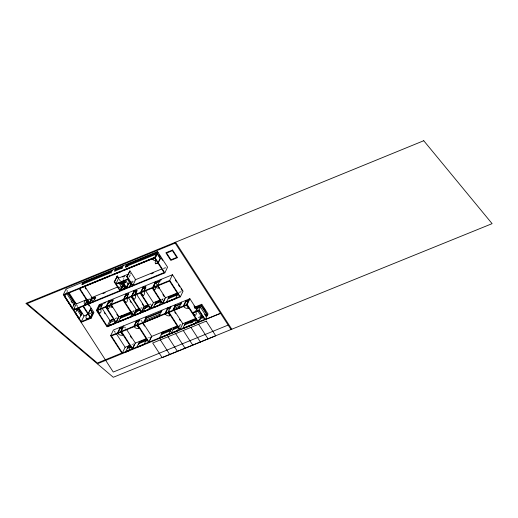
<?xml version="1.0" encoding="UTF-8"?>
<svg xmlns="http://www.w3.org/2000/svg" width="518" height="518" viewBox="0 0 518 518"><rect width="100%" height="100%" fill="white"/><g stroke="black" fill="none" stroke-linecap="round" stroke-linejoin="round"><path stroke-width="0.39" stroke-dasharray="2.59 1.94" d="M66.343 292.825L67.716 290.734L67.256 290.922M123.096 279.675L124.119 277.531M128.742 277.383L130.795 273.103M129.37 277.104L130.737 274.255M132.381 281.539L131.831 282.679L133.21 282.116M132.614 312.762L133.527 310.858L133.812 311.299M179.299 326.67L180.206 324.767L180.491 325.207L179.131 325.764M179.578 327.111L180.128 325.971L179.843 325.531M200.712 316.388L197.882 317.54L197.798 318.745M129.623 274.139L131.08 273.543M89.556 298.491L90.883 297.947M130.031 281.947L135.153 279.849M163.112 268.421L166.084 267.204M163.824 268.68L166.071 267.761M132.239 281.96L133.612 281.397M114.938 318.46L117.003 317.612L117.288 318.052M132.084 311.447L135.25 310.152M140.792 307.886L142.172 307.323M149.365 304.383L150.738 303.82M160.93 299.65L164.355 298.251M178.509 292.463L181.06 291.42M115.223 318.9L116.634 318.376M140.391 308.605L141.809 308.087M149.65 304.824L151.062 304.299M179.513 292.612L181.65 291.738M134.246 343.563L131.553 344.664L131.837 345.105L133.307 344.502M147.721 338.053L149.857 337.179M178.846 325.323L182.349 323.892M200.796 316.906L198.167 317.981L197.882 317.54M119.399 279.111L120.623 281.009M119.108 279.565L119.982 280.918M141.174 320.046L142.444 322.008M140.715 320.234L141.563 321.542M133.165 311.616L133.443 312.056M124.806 326.735L125.647 328.049M124.346 326.923L125.188 328.231M114.549 330.931L115.397 332.239M113.811 330.685L115.1 332.673M76.897 304.947L77.642 306.093M66.026 289.012L68.098 292.223M76.437 305.134L77.551 306.85M162.289 299.1L162.212 300.298L162.289 299.1"/><path stroke-width="0.78" d="M120.331 290.494L126.146 288.118L122.073 281.811L116.259 284.188L120.331 290.494L123.064 284.79L121.439 282.226L119.121 283.048M125.408 282.278C121.633 280.27 127.687 284.919 124.67 281.086A1.023 0.842 25.6 0 0 124.437 281.125L124.229 280.931M228.147 325.071L113.261 372.053L63.293 294.716L66.026 289.012L157.524 251.599L167.573 267.152L164.841 272.856L73.336 310.269M82.381 284.414L83.294 282.511M73.653 305.128L74.935 303.231L68.195 292.799M73.511 309.641L88.811 303.386L79.332 288.714L64.031 294.969L73.511 309.641L76.243 303.936L86.862 299.592M74.482 308.657L73.796 310.081L81.287 321.665L90.462 317.916L82.977 306.326M76.735 309.894L77.195 309.706L80.983 315.572L80.523 315.76L81.805 313.863L78.011 307.996L75.188 313.131M87.309 300.887L85.12 305.452L84.835 305.011L87.024 300.446M82.168 313.105L78.976 318.997M132.88 285.366L135.612 279.662L129.927 270.862L127.195 276.567L132.88 285.366L164.096 272.604L154.617 257.932L79.791 288.526L89.271 303.198L92.003 297.494L118.175 286.791M89.575 303.069L92.314 297.364L92.599 297.805L89.86 303.509L87.302 299.553L89.685 303.024M81.287 321.665L84.02 315.961L92.489 312.496M93.538 302.007L93.253 301.567L95.435 297.008L91.764 298.504L92.049 298.944L95.72 297.449L94.788 299.404M90.644 309.35L92.923 312.872L90.734 317.43L86.603 319.12A4.455 3.665 25.6 0 1 88.002 314.102L90.19 309.537L92.463 313.06L90.585 316.971M110.897 272.656L111.713 270.946L82.64 282.828L81.825 284.544L110.897 272.656L111.182 273.096M81.112 322.293L91.207 318.169L93.939 312.464L86.59 301.081M115.313 269.477L114.491 271.186L121.834 268.182L122.656 266.472L115.313 269.477L115.598 269.91L115.048 271.056M96.439 310.399L99.171 304.694L172.462 274.721L183.081 291.155L180.348 296.859L107.058 326.826L96.439 310.399L169.729 280.426L172.462 274.721M118.188 317.702L115.799 322.695L107.232 326.198L97.183 310.651L99.573 305.659M97.488 310.522L99.676 305.957L102.124 304.96M89.271 303.198L119.872 290.682L114.187 281.883L117.379 275.99L118.706 278.043L115.974 283.747L114.646 281.695L117.379 275.99M108.968 300.686L106.229 306.391L108.035 308.896L106.371 306.611M106.209 306.96L123.044 300.077L133.087 315.624L116.259 322.507L106.209 306.96L108.599 301.968M125.434 266.712L126.25 265.002L155.937 252.862L156.222 253.302L126.534 265.443L125.719 267.152L125.434 266.712L155.115 254.578L155.937 252.862M106.514 306.831L108.702 302.266L112.898 300.55M119.872 290.682L122.267 285.69M115.974 283.747L128.063 278.807L126.735 276.754L129.927 270.862M124.56 285.658L123.109 286.247L120.921 290.812L120.642 290.371L123.375 284.667L123.064 284.79M124.955 285.988L123.394 289.245L123.679 289.685L125.239 286.428M107.232 326.198L109.965 320.493L113.559 319.023M126.489 287.406L128.542 283.126M126.606 287.93L132.42 285.554L128.347 279.247L122.533 281.624L126.606 287.93L129.338 282.226L127.713 279.701M111.493 319.865L108.761 325.569L109.045 326.01M131.235 282.893L129.364 286.804L129.642 287.244L131.52 283.333M124.527 297.746L125.893 294.897M123.808 299.76L125.991 295.202L128.438 294.198M115.197 321.38L114.271 323.316L114.549 323.756M123.899 299.728L125.699 302.693A3.71 3.056 25.6 0 0 126.865 298.51L127.804 296.555M116.259 322.507L118.991 316.802L131.365 311.739M122.216 353.626L110.651 335.729L113.384 330.024L189.892 298.744L196.795 309.427M120.662 318.207L121.568 316.304L121.283 315.863L118.551 321.568L118.836 322.008M134.363 290.3L131.63 296.005L133.903 299.346L132.006 296.406M152.273 304.338L150.226 308.618L141.66 312.121L131.611 296.574L134 291.582M131.915 296.445L134.104 291.88L137.16 290.63L136.228 292.586M133.812 299.378A3.71 3.056 25.6 0 0 134.978 295.195L135.599 293.894M120.791 332.135L122.779 335.036A3.71 3.056 25.6 0 1 117.819 333.352L120.008 328.788L123.07 327.538L122.785 327.098L119.723 328.347L120.008 328.788M63.293 294.716L154.791 257.31L157.524 251.599M154.804 258.229L157.453 253.477L160.483 258.171L158.301 262.736L155.529 263.688L158.068 262.827M123.329 325.958L120.597 331.662L122.779 335.036M121.193 331.449L123.07 327.538M143.395 286.609L140.656 292.314L142.929 295.655L141.038 292.715M164.705 298.685L162.315 303.678L150.686 308.43L140.637 292.884L143.026 287.891M140.941 292.754L143.13 288.189L145.577 287.192M132.343 313.332L130.795 316.563L131.08 317.003M144.943 289.549L145.875 287.594M157.841 262.924L160.483 258.171M133.773 314.199L135.82 309.919M133.547 315.436L141.2 312.309L131.151 296.762L123.498 299.89L133.547 315.436L136.279 309.732L139.42 308.45M137.354 309.291L134.622 314.996L134.9 315.436M140.028 309.369L137.27 310.496L136.454 312.205L136.169 311.765L140.3 310.075M141.058 310.806L140.125 312.749L140.41 313.189M137.16 325.446L139.148 328.341A3.71 3.056 25.6 0 1 134.194 326.657L136.383 322.092L138.83 321.095M153.069 287.225L155.458 282.232L165.507 297.785L162.775 303.49L152.726 287.937L169.554 281.054L179.604 296.607L162.775 303.49M141.2 312.309L143.933 306.604M153.03 287.814L155.219 283.249L160.114 281.248M141.66 312.121L144.392 306.416L147.986 304.947M122.39 352.998L132.181 348.99L121.186 331.973L111.396 335.981L122.39 352.998L125.123 347.293L130.329 345.163M145.921 305.788L143.188 311.493L143.473 311.933M139.705 319.263L136.972 324.967L139.148 328.341M145.021 308.702L146.206 306.229M137.257 325.408L138.189 323.452M127.862 348.258L128.412 347.112L130.86 346.115M130.912 345.992L128.814 350.369L129.099 350.809M149.935 306.656L148.698 309.246L148.977 309.686M150.686 308.43L153.419 302.726L160.25 299.928M146.082 318.279L145.798 317.838L161.098 311.583L161.383 312.024L146.082 318.279L144.807 320.94L144.522 320.5L159.822 314.245L160.107 314.685M132.181 348.99L134.233 344.71M132.64 348.802L148.556 342.294L137.561 325.278L121.646 331.785L132.64 348.802L135.373 343.097L146.27 338.642M156.171 301.599L153.438 307.303L153.723 307.744M160.852 300.854L156.093 302.797L155.27 304.513L154.986 304.072L161.111 301.567L159.557 304.804L159.842 305.244M139.582 342.547L138.759 344.256L138.474 343.816L145.817 340.818L146.102 341.258L146.924 339.543L146.639 339.102L139.297 342.107L139.582 342.547L146.924 339.543M146.639 339.102L144.269 344.049L144.554 344.489M168.706 298.562L169.25 297.416L177.726 293.952M148.556 342.294L149.236 340.87M149.922 339.445L151.288 336.59M149.016 342.107L179.616 329.597L168.622 312.581L138.021 325.09L149.016 342.107L151.748 336.402L177.486 325.88M167.702 307.815L164.97 313.519L165.255 313.96A3.71 3.056 25.6 0 0 170.208 315.643L168.22 312.743M165.255 313.96L167.444 309.395L169.891 308.391M168.318 312.704L169.25 310.748M177.875 293.797L175.777 298.167L176.062 298.608M175.155 306.391L174.87 305.95L180.989 303.451L181.274 303.891L175.155 306.391L173.88 309.058L173.595 308.618L179.714 306.112L179.999 306.552M162.38 333.223L162.095 332.789L171.277 329.034L171.562 329.474L162.38 333.223L161.558 334.939L161.273 334.498L170.454 330.743L170.739 331.183M181.63 302.117L178.898 307.821L179.176 308.262M186.584 305.238L188.571 308.132A3.71 3.056 25.6 0 1 183.618 306.449L185.8 301.884L188.863 300.634L188.578 300.194L185.522 301.444L185.8 301.884M173.459 329.61L174.009 328.47L178.768 326.528M186.674 305.199L187.924 302.59M110.651 335.729L187.16 304.448L189.892 298.744M178.71 327.888L177.473 330.471L177.758 330.911M180.076 329.409L197.98 322.092L186.985 305.076L169.082 312.393L180.076 329.409L182.809 323.705L195.72 318.428M185.01 324.89L185.561 323.75L196.361 319.334M201.146 305.847L195.027 308.346L194.742 307.906L195.195 306.954L201.78 304.267L208.035 313.947L205.303 319.651L199.041 309.971L200.414 307.116L206.384 316.362L205.924 316.55L206.837 314.646M196.788 309.809L198.09 307.096L197.805 306.656L195.526 311.409L195.81 311.849A3.341 2.752 25.6 0 1 194.762 315.617L193.149 312.937M201.78 304.267L201.321 305.219L198.109 306.533L197.196 308.43L200.414 307.116M197.785 308.236L198.394 306.973L198.109 306.533M198.659 320.661L199.346 319.237M203.885 317.379L199.806 319.049L198.439 321.905L204.558 319.399L198.873 310.599L192.748 313.099M199.806 319.049L200.09 319.489L201.172 316.2L202.532 315.643M206.384 316.362L207.291 314.458L201.321 305.219M206.514 316.356L207.122 315.086L200.861 305.406M121.84 283.961L121.07 284.058L120.675 283.573L121.218 283.106L121.898 283.858L121.037 282.569A0.971 0.803 25.6 0 0 120.791 282.614L120.584 282.42M125.66 286.422L126.405 286.169L126.865 286.545A1.522 1.256 25.6 0 1 126.981 286.765L126.288 287.399M124.87 286.189L124.178 286.519L124.301 287.037A1.522 1.256 25.6 0 0 124.456 287.244L125.505 287.166M125.706 286.396L126.133 286.299L125.803 286.448M121.782 284L120.875 284.084L120.273 282.88A1.023 0.842 25.6 0 1 120.454 282.757L120.454 282.757M126.722 287.244L126.891 286.784M125.149 287.231L124.527 287.199M126.347 287.289L126.703 287.153M175.175 243.097L27.137 303.619L97.403 363.027L121.834 353.036M157.537 252.525L157.996 252.337L155.264 258.042L152.59 259.136L155.037 258.132M82.925 283.268L111.998 271.387M115.598 269.91L122.203 267.21M125.719 267.152L127.94 266.239M80.387 287.95L109.46 276.062M113.053 274.592L120.403 271.587M123.996 270.118L153.678 257.983M80.445 288.04L109.518 276.152M113.112 274.682L120.454 271.678M124.055 270.208L153.736 258.074M64.523 296.626L66.531 293.207L74.113 304.94M118.706 278.043L127.952 274.262M122.624 277L124.806 276.107M114.187 281.883L114.646 281.695M126.735 276.754L127.195 276.567M119.399 283.061L121.264 282.297M123.498 281.384L125.362 280.62M125.434 280.737L123.239 281.365M122.915 282.219L124.352 284.44M122.585 282.608L123.621 284.46M74.838 302.654L75.298 302.467L72.106 308.359M124.1 281.268L124.074 281.229A0.971 0.803 25.6 0 0 123.906 281.397L124.547 282.621L125.337 282.375M135.612 279.662L161.622 269.023M88.792 303.949L86.124 300.032L88.397 303.554M123.893 284.628L122.326 282.666M102.953 293.57L105.167 292.664M151.101 273.886L153.347 272.967M124.89 284.965L122.824 285.806L123.109 286.247M118.531 287.71L121.29 286.584L119.011 283.061M130.62 282.77L127.868 283.89L125.589 280.374M78.011 307.996L77.558 308.184L81.345 314.05M90.734 308.398L91.194 308.21L88.002 314.102M103.665 303.412L105.73 302.564M159.356 280.639L161.512 279.759M152.888 287.594L154.552 289.879L152.745 287.373L155.478 281.669L155.763 282.109M97.183 310.651L105.75 307.142L115.799 322.695M131.611 296.574L140.177 293.071L150.226 308.618M140.637 292.884L152.266 288.125L162.315 303.678M92.463 313.06L92.923 312.872M112.639 307.019L111.13 304.39L113.312 299.825L108.417 301.826L108.702 302.266M159.155 288.002L157.64 285.373L159.829 280.808L154.934 282.809L155.219 283.249M100.22 304.817L99.935 304.377L97.203 310.081L99.475 313.422L97.578 310.483M90.21 317.515L86.603 319.12M165.507 297.785L177.098 293.046M111.13 320.629L113.882 319.502M131.002 312.503L120.921 316.621L121.206 317.061L132.006 312.645M139.743 308.929L136.985 310.055L137.27 310.496M148.31 305.426L145.558 306.552L145.843 306.993L148.595 305.866M160.567 300.414L155.808 302.357L156.093 302.797M178.147 293.227L168.965 296.982L169.25 297.416M110.308 322.338L114.439 320.648M120.098 318.337L131.624 313.623M144.736 308.262L149.553 306.293M168.149 298.692L177.324 294.936M108.871 325.751L114.381 323.497M118.667 321.743L130.905 316.738M134.732 315.177L140.242 312.924M143.298 311.674L148.808 309.421M153.555 307.478L159.673 304.979M166.712 302.098L175.893 298.349M108.929 325.835L114.439 323.582M118.726 321.833L130.963 316.828M134.79 315.261L140.3 313.008M143.356 311.758L148.867 309.505M153.606 307.569L159.732 305.063M166.77 302.188L175.952 298.433M168.603 308.003L170.435 307.252M143.816 322.39L159.117 316.135M172.889 310.502L179.008 308.003M143.874 322.474L159.175 316.22M172.947 310.593L179.066 308.087M194.742 307.906L197.805 306.656M192.463 312.658L199.041 309.971M204.571 314.808L206.611 313.973M130.575 345.674L128.127 346.671L128.412 347.112M177.804 326.366L173.724 328.03L174.009 328.47M196.076 318.894L185.276 323.31L185.561 323.75M200.712 317.145L202.752 316.317M205.478 315.203L207.291 314.458M200.997 317.586L203.037 316.757M205.756 315.643L207.122 315.086M127.305 348.387L130.368 347.138M172.902 329.746L178.341 327.518M184.453 325.019L196.698 320.014L195.15 323.245L195.428 323.685M190.501 323.102L192.657 322.222M125.868 351.793L128.93 350.544M137.037 347.228L144.386 344.224M159.842 337.904L169.017 334.155M171.464 333.152L177.59 330.646M183.022 328.425L195.26 323.426M125.926 351.884L128.988 350.634M137.095 347.319L144.444 344.315M159.894 337.995L169.075 334.24M171.523 333.242L177.642 330.737M183.074 328.516L195.318 323.51M205.206 319.502L220.506 313.248M97.345 363.791L220.603 313.396M124.676 286.253L124.268 286.804M126.172 286.286L126.638 286.389M126.457 287.16L126.373 287.082A1.612 1.327 25.6 0 1 126.23 286.914M124.708 286.422L124.786 286.506A1.612 1.327 25.6 0 1 124.974 286.732M175.563 242.197L231.792 329.221M174.799 242.508L231.028 329.532M203.354 307.601L205.102 310.308M197.669 310.781L201.172 316.2M193.946 305.911L194.787 307.226M189.407 299.495L189.128 299.054L186.389 304.759L188.571 308.132M159.227 255.134L160.075 256.442M161.338 258.404L162.607 260.366M175.349 280.083L176.657 282.109M178.406 284.816L179.714 286.842M181.028 288.876L182.336 290.902M156.3 252.104L156.585 252.544M156.993 253.665L160.023 258.359M186.351 300.744L186.066 300.304L183.333 306.008L183.618 306.449M192.774 312.535L194.762 315.617M187.16 304.448L198.718 322.345M198.595 324.249L208.074 338.914M154.791 257.31L164.841 272.856M169.729 280.426L180.348 296.859M153.568 257.809L153.852 258.249M190.948 327.376L200.427 342.042M175.79 305.063L175.505 304.623L172.772 310.327L173.057 310.768M169.613 296.659L169.334 296.218L166.595 301.923L166.88 302.363M185.923 322.986L185.638 322.546L182.906 328.25L183.191 328.69M173.925 309.958L182.809 323.705M174.741 312.114L175.583 313.422M179.39 319.308L180.238 320.623M171.05 306.999L170.765 306.559L168.033 312.263L170.208 315.643M162.866 294.593L164.174 296.62M170.5 308.145L170.215 307.705L167.159 308.955L167.444 309.395M183.294 330.503L192.774 345.169M174.372 327.713L174.087 327.272L171.354 332.977L171.639 333.417M162.024 310.69L161.739 310.25L159 315.961L159.285 316.394M175.647 333.631L185.127 348.303M171.924 328.71L171.639 328.27L168.907 333.974L169.192 334.414M143.81 287.853L144.684 289.206M145.558 290.559L153.419 302.726M143.13 288.189L142.845 287.749L145.908 286.499L143.719 291.064L144.004 291.504A3.71 3.056 25.6 0 1 142.838 295.687M126.25 265.002L126.534 265.443M123.019 265.708L123.303 266.148M167.994 336.758L177.473 351.431M123.88 269.943L124.165 270.383M121.834 268.182L122.118 268.622M162.743 332.465L162.458 332.025L159.725 337.73L160.01 338.17M132.116 285.677L132.401 286.117M134.777 291.543L144.392 306.416M142.185 303.898L143.492 305.931M134.104 291.88L133.819 291.44L136.881 290.19L134.693 294.755L134.978 295.195M120.286 271.413L120.571 271.853M115.676 268.712L115.961 269.153M146.717 316.951L146.439 316.511L143.7 322.215L143.985 322.656M123.18 282.375L124.339 284.162M160.347 339.886L169.826 354.558M116.919 276.178L118.233 278.211M112.082 270.182L112.367 270.623M126.541 294.056L126.256 293.615L123.524 299.32L125.699 302.693M126.237 294.185L127.545 296.212M128.419 297.565L136.279 309.732M112.943 274.417L113.228 274.857M130.141 301.133L131.015 302.486M125.991 295.202L125.706 294.761L128.768 293.505L126.58 298.07L126.865 298.51M142.864 322.662L151.748 336.402M143.253 324.158L144.522 326.12M139.439 320.843L139.154 320.402L136.098 321.652L136.383 322.092M109.343 275.887L109.628 276.327M136.927 320.953L136.642 320.512L133.909 326.217L134.194 326.657M139.944 341.789L139.659 341.349L136.927 347.054L137.212 347.494M109.382 301.929L118.991 316.802M111.105 305.497L112.419 307.524M116.783 314.284L118.098 316.31M126.496 329.357L135.373 343.097M130.264 336.085L131.533 338.053M120.558 327.648L120.273 327.208L117.541 332.912L117.819 333.352M128.775 346.354L128.49 345.914L125.757 351.618L126.042 352.059M100.35 305.62L101.224 306.973M102.098 308.327L109.965 320.493M104.267 312.574L105.115 313.889M99.676 305.957L99.391 305.516L102.454 304.267L100.265 308.832L100.55 309.272A3.71 3.056 25.6 0 1 99.385 313.455M116.246 333.547L125.123 347.293M82.524 282.822L83.392 284.155M84.68 286.156L92.003 297.494M85.082 287.678L85.943 289.012M80.277 287.775L80.562 288.215M88.222 304.506L89.057 305.801M83.437 306.138L91.207 318.169M68.978 292.689L76.243 303.936M78.801 307.886L84.02 315.961M80.025 310.683L81.287 312.639M67.735 292.987L74.475 303.418M71.128 301.217L71.97 302.518M64.795 296.51L72.378 308.249M75.46 313.014L79.254 318.881M64.705 296.549L72.287 308.288M75.369 313.053L79.163 318.92M125.997 286.454L126.036 286.551A1.612 1.327 25.6 0 0 126.159 286.804M125.168 287.134L125.129 287.03A1.612 1.327 25.6 0 0 125.039 286.842M84.835 305.011A4.455 3.665 25.6 0 1 86.234 299.987M87.302 299.553A4.455 3.665 25.6 0 1 93.253 301.567M154.403 289.938A2.972 2.448 25.6 0 0 155.335 286.59A2.972 2.448 25.6 0 0 159.304 287.937M107.893 308.961A2.972 2.448 25.6 0 0 108.825 305.614A2.972 2.448 25.6 0 0 112.788 306.954M152.59 259.136A2.972 2.448 25.6 0 0 156.553 260.483A2.972 2.448 25.6 0 0 155.62 263.83M423.743 140.721L25.9 303.386L113.3 377.279L492.1 223.653L423.743 140.721M172.604 250.026L165.87 252.778L170.798 260.405L177.532 257.653L172.604 250.026M172.429 250.654L166.615 253.03L170.972 259.777L176.787 257.401L172.429 250.654M206.248 321.121L152.693 343.013L162.173 357.685L215.728 335.787L206.248 321.121M126.269 287.27L125.777 286.512A2.124 1.748 25.6 0 0 126.269 287.27M125.026 286.46L124.896 286.318A2.124 1.748 25.6 0 1 125.388 287.082L125.026 286.46"/></g></svg>
